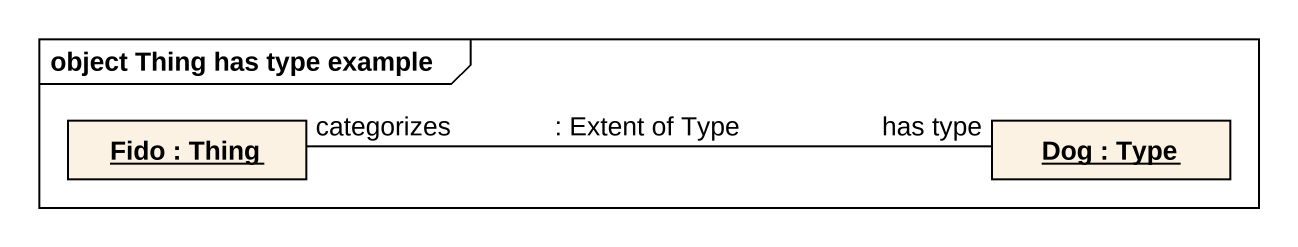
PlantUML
@startuml
mainframe object Thing has type example
hide circle
hide empty members
object "Fido : Thing" as Fido
object "Dog : Type" as Dog
Dog -left- Fido : : Extent of Type\ncategorizes\nhas type
@enduml
